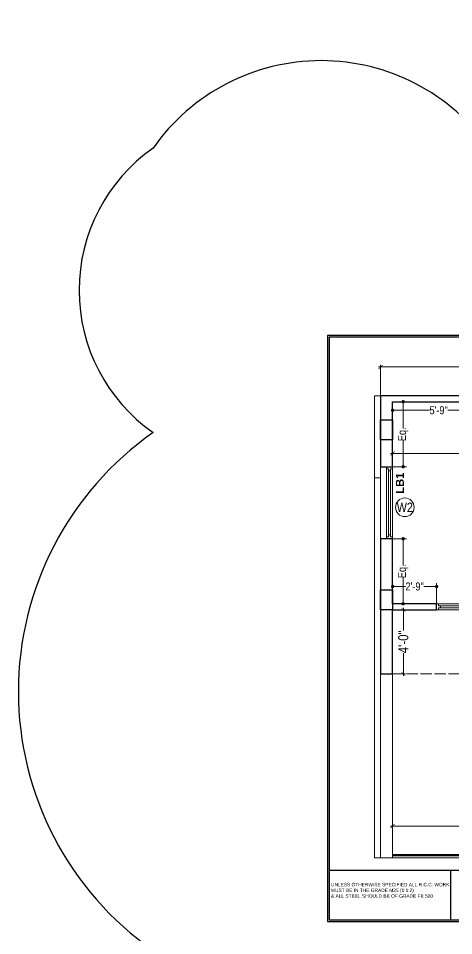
# Model space of a CAD drawing. Header units: millimetres. Extents: x 56222 to 163527, y -177397 to -121287.
# Drawn here: x 160847 to 161173, y -177028 to -176341 of the extents above; entities that cross this region are included whole.
import ezdxf

# ---------------------------------------------------------------- set-up
doc = ezdxf.new("R2010")
doc.units = ezdxf.units.MM
doc.header["$MEASUREMENT"] = 0
doc.header["$PDMODE"] = 35
doc.linetypes.add('ACAD_ISO02W100', pattern=[15, 12, -3])
doc.layers.get('Defpoints').update_dxf_attribs({"color": 220})
for name, color, linetype, lineweight in [('COLUMN', 1, 'Continuous', 30), ('COLUMN no', 7, 'Continuous', 20), ('ELEVATION', 250, 'Continuous', 9), ('FIRST FLOOR ( DIM )', 250, 'Continuous', 9), ('FIRST FLOOR_( D - W & RAILING )', 251, 'Continuous', 9), ('GROUND FLOOR  ( DIM )', 7, 'Continuous', 9), ('REINFORCEMENT', 6, 'Continuous', 25), ('SECOND FLOOR', 7, 'Continuous', 9), ('SECOND FLOOR  ( PLINE )', 251, 'Continuous', 30), ('SECOND FLOOR ( DIM )', 7, 'Continuous', 9), ('SECOND FLOOR ( DW_RAIL )', 7, 'Continuous', 9)]:
    doc.layers.add(name, color=color, linetype=linetype, lineweight=lineweight)
doc.styles.add('arial', font='GOTHIC.TTF')
doc.styles.add('Cn BT~6', font='swissc.ttf', dxfattribs={"height": 6})
doc.styles.add('Cn_BT_7', font='swissc.ttf', dxfattribs={"height": 7})
doc.styles.add('Cn_BT_7½', font='swissc.ttf', dxfattribs={"height": 7.5})
doc.styles.add('style2', font='arial.ttf', dxfattribs={"height": 6})
doc.dimstyles.new('Cn BT~6', dxfattribs={"dimtxt": 0.18, "dimasz": 2.5, "dimexe": 2.5, "dimexo": 0, "dimgap": 0.09, "dimtad": 0, "dimdec": 3, "dimzin": 3, "dimdsep": 46, "dimlunit": 4, "dimtxsty": 'Cn BT~6', "dimblk": 'DOT', "dimcen": 0.09, "dimdle": 2, "dimclrd": 250, "dimclre": 250, "dimclrt": 5, "dimadec": 0, "dimazin": 0, "dimtfac": 0.75, "dimtdec": 3, "dimtofl": 0, "dimtmove": 0, "dimatfit": 3, "dimfxl": 1, "dimtolj": 1, "dimtzin": 0, "dimlwd": 15, "dimlwe": 15, "dimarcsym": 0})
doc.dimstyles.new('Cn_BT_7½', dxfattribs={"dimtxt": 9, "dimasz": 3, "dimexe": 1.5, "dimexo": 0, "dimgap": 0.09, "dimtad": 0, "dimdec": 3, "dimzin": 3, "dimdsep": 46, "dimlunit": 4, "dimtxsty": 'Cn_BT_7½', "dimblk": 'ARCHTICK', "dimcen": 0.09, "dimdle": 1.5, "dimclrd": 251, "dimclre": 251, "dimclrt": 14, "dimadec": 0, "dimazin": 0, "dimtfac": 0.75, "dimtdec": 3, "dimtofl": 0, "dimtmove": 0, "dimatfit": 3, "dimfxl": 0, "dimtolj": 1, "dimtzin": 0, "dimlwd": 15, "dimlwe": 15, "dimarcsym": 0})

# ---------------------------------------------------------------- blocks, each defined once
blk = doc.blocks.new('_ArchTick')
at = {"color": 0, "linetype": 'ByBlock', "const_width": 0.15}
blk.add_lwpolyline([(-0.5, -0.5), (0.5, 0.5)], dxfattribs=at)
blk = doc.blocks.new('*D425')
at = {"layer": 'Defpoints', "color": 0, "transparency": 16777216}
for p in [(161127.62, -176656.68), (161337.62, -176656.68), (161127.62, -176666.88)]:
    blk.add_point(p, dxfattribs=at)
at = {"layer": 'SECOND FLOOR ( DIM )', "color": 251, "lineweight": 15, "transparency": 16777216}
for p, q in [((161127.62, -176656.68), (161127.62, -176668.38)), ((161337.62, -176656.68), (161337.62, -176668.38)), ((161126.12, -176666.88), (161221.76, -176666.88)), ((161339.12, -176666.88), (161243.48, -176666.88))]:
    blk.add_line(p, q, dxfattribs=at)
at = {"layer": 'SECOND FLOOR ( DIM )', "color": 251, "lineweight": 15, "transparency": 16777216, "xscale": 3, "yscale": 3, "zscale": 3, "rotation": 180}
blk.add_blockref('_ArchTick', (161127.62, -176666.88), dxfattribs=at)
at = {"layer": 'SECOND FLOOR ( DIM )', "color": 251, "lineweight": 15, "transparency": 16777216, "xscale": 3, "yscale": 3, "zscale": 3}
blk.add_blockref('_ArchTick', (161337.62, -176666.88), dxfattribs=at)
at = {"layer": 'SECOND FLOOR ( DIM )', "color": 14, "transparency": 16777216, "insert": (161232.62, -176666.88), "char_height": 7.5, "attachment_point": 5, "style": 'Cn_BT_7½'}
blk.add_mtext('\\A1;17\'-6"', dxfattribs=at)
blk = doc.blocks.new('*D426')
at = {"layer": 'Defpoints', "color": 0, "transparency": 16777216}
for p in [(161118.62, -176602.12), (161118.62, -176623.68), (161523.62, -176623.68)]:
    blk.add_point(p, dxfattribs=at)
at = {"layer": 'SECOND FLOOR ( DIM )', "color": 251, "lineweight": 15, "transparency": 16777216}
for p, q in [((161117.12, -176602.12), (161305.58, -176602.12)), ((161118.62, -176623.68), (161118.62, -176600.62)), ((161525.12, -176602.12), (161327.65, -176602.12)), ((161523.62, -176623.68), (161523.62, -176600.62))]:
    blk.add_line(p, q, dxfattribs=at)
at = {"layer": 'SECOND FLOOR ( DIM )', "color": 251, "lineweight": 15, "transparency": 16777216, "xscale": 3, "yscale": 3, "zscale": 3, "rotation": 180}
blk.add_blockref('_ArchTick', (161118.62, -176602.12), dxfattribs=at)
at = {"layer": 'SECOND FLOOR ( DIM )', "color": 251, "lineweight": 15, "transparency": 16777216, "xscale": 3, "yscale": 3, "zscale": 3}
blk.add_blockref('_ArchTick', (161523.62, -176602.12), dxfattribs=at)
at = {"layer": 'SECOND FLOOR ( DIM )', "color": 14, "transparency": 16777216, "insert": (161316.62, -176602.12), "char_height": 7.5, "attachment_point": 5, "style": 'Cn_BT_7½'}
blk.add_mtext('\\A1;33\'-9"', dxfattribs=at)
blk = doc.blocks.new('*D411')
at = {"layer": 'Defpoints', "color": 0, "transparency": 16777216}
for p in [(161273.12, -176934.18), (161273.12, -176946.35), (161127.62, -176970.18)]:
    blk.add_point(p, dxfattribs=at)
at = {"layer": 'SECOND FLOOR ( DIM )', "color": 251, "lineweight": 15, "transparency": 16777216}
for p, q in [((161273.12, -176934.18), (161273.12, -176947.85)), ((161127.62, -176970.18), (161127.62, -176944.85)), ((161126.12, -176946.35), (161187.84, -176946.35)), ((161274.62, -176946.35), (161212.9, -176946.35))]:
    blk.add_line(p, q, dxfattribs=at)
at = {"layer": 'SECOND FLOOR ( DIM )', "color": 251, "lineweight": 15, "transparency": 16777216, "xscale": 3, "yscale": 3, "zscale": 3, "rotation": 180}
blk.add_blockref('_ArchTick', (161127.62, -176946.35), dxfattribs=at)
at = {"layer": 'SECOND FLOOR ( DIM )', "color": 251, "lineweight": 15, "transparency": 16777216, "xscale": 3, "yscale": 3, "zscale": 3}
blk.add_blockref('_ArchTick', (161273.12, -176946.35), dxfattribs=at)
at = {"layer": 'SECOND FLOOR ( DIM )', "color": 14, "transparency": 16777216, "insert": (161200.37, -176946.35), "char_height": 7.5, "attachment_point": 5, "style": 'Cn_BT_7½'}
blk.add_mtext('\\A1;12\'-1{\\H0.75x;\\S1/2;}"', dxfattribs=at)
blk = doc.blocks.new('*D416')
at = {"layer": 'Defpoints', "color": 0, "transparency": 16777216}
for p in [(161127.62, -176784.18), (161127.62, -176832.18), (161135.66, -176832.18)]:
    blk.add_point(p, dxfattribs=at)
at = {"layer": 'SECOND FLOOR ( DIM )', "color": 251, "lineweight": 15, "transparency": 16777216}
for p, q in [((161127.62, -176784.18), (161137.16, -176784.18)), ((161135.66, -176782.68), (161135.66, -176799.58)), ((161135.66, -176833.68), (161135.66, -176816.78)), ((161127.62, -176832.18), (161137.16, -176832.18))]:
    blk.add_line(p, q, dxfattribs=at)
at = {"layer": 'SECOND FLOOR ( DIM )', "color": 251, "lineweight": 15, "transparency": 16777216, "xscale": 3, "yscale": 3, "zscale": 3}
for p, rotation in [((161135.66, -176784.18), 90), ((161135.66, -176832.18), 270)]:
    blk.add_blockref('_ArchTick', p, dxfattribs=dict(at, rotation=rotation))
at = {"layer": 'SECOND FLOOR ( DIM )', "color": 14, "transparency": 16777216, "insert": (161135.66, -176808.18), "char_height": 7.5, "attachment_point": 5, "rotation": 90, "style": 'Cn_BT_7½'}
blk.add_mtext('\\A1;4\'-0"', dxfattribs=at)
blk = doc.blocks.new('_Dot')
at = {"color": 0, "linetype": 'ByBlock', "lineweight": -2}
blk.add_line((-0.5, 0), (-1, 0), dxfattribs=at)
at = {"color": 0, "linetype": 'ByBlock', "const_width": 0.5}
blk.add_lwpolyline([(-0.25, 0, 1), (0.25, 0, 1)], format="xyb", close=True, dxfattribs=at)
blk = doc.blocks.new('*D420')
at = {"layer": 'Defpoints', "color": 0, "transparency": 16777216}
for p in [(161160.62, -176766.7), (161127.62, -176779.68), (161160.62, -176779.68)]:
    blk.add_point(p, dxfattribs=at)
at = {"layer": 'ELEVATION', "color": 250, "lineweight": 15, "transparency": 16777216}
for p, q in [((161127.62, -176779.68), (161127.62, -176764.2)), ((161130.12, -176766.7), (161137.29, -176766.7)), ((161158.12, -176766.7), (161150.95, -176766.7)), ((161160.62, -176779.68), (161160.62, -176764.2))]:
    blk.add_line(p, q, dxfattribs=at)
at = {"layer": 'ELEVATION', "color": 250, "lineweight": 15, "transparency": 16777216, "xscale": 2.5, "yscale": 2.5, "zscale": 2.5, "rotation": 180}
blk.add_blockref('_Dot', (161127.62, -176766.7), dxfattribs=at)
at = {"layer": 'ELEVATION', "color": 250, "lineweight": 15, "transparency": 16777216, "xscale": 2.5, "yscale": 2.5, "zscale": 2.5}
blk.add_blockref('_Dot', (161160.62, -176766.7), dxfattribs=at)
at = {"layer": 'ELEVATION', "color": 5, "transparency": 16777216, "insert": (161144.12, -176766.7), "char_height": 6, "attachment_point": 5, "style": 'Cn BT~6'}
blk.add_mtext('\\A1;2\'-9"', dxfattribs=at)
blk = doc.blocks.new('*D405')
at = {"layer": 'Defpoints', "color": 0, "transparency": 16777216}
for p in [(161127.62, -176628.18), (161127.62, -176676.93), (161135.51, -176676.93)]:
    blk.add_point(p, dxfattribs=at)
at = {"layer": 'FIRST FLOOR ( DIM )', "color": 250, "lineweight": 15, "transparency": 16777216}
for p, q in [((161127.62, -176628.18), (161138.01, -176628.18)), ((161135.51, -176630.68), (161135.51, -176648.2)), ((161135.51, -176674.43), (161135.51, -176656.91)), ((161127.62, -176676.93), (161138.01, -176676.93))]:
    blk.add_line(p, q, dxfattribs=at)
at = {"layer": 'FIRST FLOOR ( DIM )', "color": 250, "lineweight": 15, "transparency": 16777216, "xscale": 2.5, "yscale": 2.5, "zscale": 2.5}
for p, rotation in [((161135.51, -176628.18), 90), ((161135.51, -176676.93), 270)]:
    blk.add_blockref('_Dot', p, dxfattribs=dict(at, rotation=rotation))
at = {"layer": 'FIRST FLOOR ( DIM )', "color": 5, "transparency": 16777216, "insert": (161135.51, -176652.56), "char_height": 6, "attachment_point": 5, "rotation": 90, "style": 'Cn BT~6'}
blk.add_mtext('\\A1;Eq.', dxfattribs=at)
blk = doc.blocks.new('*D406')
at = {"layer": 'Defpoints', "color": 0, "transparency": 16777216}
for p in [(161127.62, -176730.93), (161127.62, -176779.68), (161135.51, -176779.68)]:
    blk.add_point(p, dxfattribs=at)
at = {"layer": 'FIRST FLOOR ( DIM )', "color": 250, "lineweight": 15, "transparency": 16777216}
for p, q in [((161127.62, -176730.93), (161138.01, -176730.93)), ((161135.51, -176733.43), (161135.51, -176750.95)), ((161135.51, -176777.18), (161135.51, -176759.66)), ((161127.62, -176779.68), (161138.01, -176779.68))]:
    blk.add_line(p, q, dxfattribs=at)
at = {"layer": 'FIRST FLOOR ( DIM )', "color": 250, "lineweight": 15, "transparency": 16777216, "xscale": 2.5, "yscale": 2.5, "zscale": 2.5}
for p, rotation in [((161135.51, -176730.93), 90), ((161135.51, -176779.68), 270)]:
    blk.add_blockref('_Dot', p, dxfattribs=dict(at, rotation=rotation))
at = {"layer": 'FIRST FLOOR ( DIM )', "color": 5, "transparency": 16777216, "insert": (161135.51, -176755.31), "char_height": 6, "attachment_point": 5, "rotation": 90, "style": 'Cn BT~6'}
blk.add_mtext('\\A1;Eq.', dxfattribs=at)
blk = doc.blocks.new('*D407')
at = {"layer": 'Defpoints', "color": 0, "transparency": 16777216}
for p in [(161127.62, -176628.18), (161196.62, -176628.18), (161196.62, -176634.6)]:
    blk.add_point(p, dxfattribs=at)
at = {"layer": 'FIRST FLOOR ( DIM )', "color": 250, "lineweight": 15, "transparency": 16777216}
for p, q in [((161127.62, -176628.18), (161127.62, -176637.1)), ((161196.62, -176628.18), (161196.62, -176637.1)), ((161130.12, -176634.6), (161155.27, -176634.6)), ((161194.12, -176634.6), (161168.97, -176634.6))]:
    blk.add_line(p, q, dxfattribs=at)
at = {"layer": 'FIRST FLOOR ( DIM )', "color": 250, "lineweight": 15, "transparency": 16777216, "xscale": 2.5, "yscale": 2.5, "zscale": 2.5, "rotation": 180}
blk.add_blockref('_Dot', (161127.62, -176634.6), dxfattribs=at)
at = {"layer": 'FIRST FLOOR ( DIM )', "color": 250, "lineweight": 15, "transparency": 16777216, "xscale": 2.5, "yscale": 2.5, "zscale": 2.5}
blk.add_blockref('_Dot', (161196.62, -176634.6), dxfattribs=at)
at = {"layer": 'FIRST FLOOR ( DIM )', "color": 5, "transparency": 16777216, "insert": (161162.12, -176634.6), "char_height": 6, "attachment_point": 5, "style": 'Cn BT~6'}
blk.add_mtext('\\A1;5\'-9"', dxfattribs=at)

msp = doc.modelspace()

# ---------------------------------------------------------------- linework, layer by layer
for p, q in [((161080.02712, -176979.50717), (161698.023, -176979.50717)), ((161170.97856, -176979.50717), (161170.97856, -177016.68872))]:
    msp.add_line(p, q)
for points in [[(161078.78531, -177017.93053), (161699.26481, -177017.93053), (161699.26481, -176578.48013), (161078.78531, -176578.48013)], [(161080.02712, -177016.68872), (161698.023, -177016.68872), (161698.023, -176579.72193), (161080.02712, -176579.72193)]]:
    msp.add_lwpolyline(points, close=True)
at = {"layer": 'COLUMN'}
for points in [[(161118.61835, -176641.68066), (161127.61835, -176641.68066), (161127.61835, -176656.68066), (161118.61835, -176656.68066)], [(161118.61835, -176769.18066), (161127.61835, -176769.18066), (161127.61835, -176784.18066), (161118.61835, -176784.18066)]]:
    msp.add_lwpolyline(points, close=True, dxfattribs=at)
at = {"layer": 'FIRST FLOOR ( DIM )', "color": 1}
msp.add_lwpolyline([(161118.61835, -176623.68066), (161114.11835, -176623.68066), (161114.11835, -176970.18066), (161282.11835, -176970.18066), (161282.11835, -176934.18066)], dxfattribs=at)
at = {"layer": 'FIRST FLOOR ( DIM )', "color": 5}
msp.add_circle((161136.77588, -176707.32722), 7, dxfattribs=at)
at = {"layer": 'FIRST FLOOR_( D - W & RAILING )', "color": 32}
msp.add_lwpolyline([(161127.61835, -176968.68066), (161127.61835, -176967.68066), (161279.61835, -176967.68066), (161279.61835, -176934.18066), (161280.61835, -176934.18066), (161280.61835, -176968.68066), (161127.61835, -176968.68066), (161127.61835, -176967.98066), (161279.91835, -176967.98066), (161279.91835, -176934.18066), (161280.61835, -176934.18066), (161280.61835, -176968.68066)], close=True, dxfattribs=at)
at = {"layer": 'GROUND FLOOR  ( DIM )'}
msp.add_lwpolyline([(161114.11835, -176623.68066), (161118.61835, -176623.68066), (161118.61835, -176685.18066), (161114.11835, -176685.18066)], close=True, dxfattribs=at)
at = {"layer": 'REINFORCEMENT'}
msp.add_lwpolyline([(160948.08775, -176438.01491, 0.52056705), (160948.08775, -176651.31488, 0.52056705), (160948.08775, -177039.55305, 0.52056705), (161018.10254, -177303.28867, 0.52056705), (161332.81552, -177303.28867, 0.52056705), (161666.86502, -177303.28867, 0.52056705), (161911.95306, -177303.28867, 0.52056705), (162249.50609, -177303.28867, 0.52056705), (162534.79922, -177303.28867, 0.52056705), (162895.93085, -177303.28867, 0.52056705), (163189.05503, -177303.28867, 0.52056705), (163428.75812, -177174.49297, 0.52056705), (163428.75812, -176795.86814, 0.52056705), (163397.96423, -176438.01491, 0.52056705), (163107.97125, -176438.01491, 0.52056705), (162774.14758, -176438.01491, 0.52056705), (162541.68199, -176438.01491, 0.52056705), (162216.75752, -176438.01491, 0.52056705), (161870.7997, -176438.01491, 0.52056705), (161573.8485, -176438.01491, 0.52056705), (161200.01507, -176438.01491, 0.52056705)], format="xyb", close=True, dxfattribs=at)
at = {"layer": 'SECOND FLOOR'}
for p, q in [((161118.61835, -176623.68066), (161519.11835, -176623.68066)), ((161118.61835, -176623.68066), (161118.61835, -176970.18066)), ((161127.61835, -176779.68066), (161127.61835, -176628.18066)), ((161127.61835, -176628.18066), (161337.61835, -176628.18066)), ((161127.61835, -176676.93066), (161118.61835, -176676.93066)), ((161127.61835, -176730.93066), (161118.61835, -176730.93066)), ((161127.61835, -176779.68066), (161282.11835, -176779.68066)), ((161160.61835, -176784.18066), (161160.61835, -176779.68066)), ((161127.61835, -176784.18066), (161282.11835, -176784.18066)), ((161127.61835, -176970.18066), (161127.61835, -176784.18066)), ((161127.61835, -176832.18066), (161118.61835, -176832.18066)), ((161127.61835, -176970.18066), (161118.61835, -176970.18066)), ((161519.11835, -176970.18066), (161118.61835, -176970.18066))]:
    msp.add_line(p, q, dxfattribs=at)
at = {"layer": 'SECOND FLOOR', "color": 1, "linetype": 'ACAD_ISO02W100', "ltscale": 0.7}
msp.add_lwpolyline([(161127.61835, -176832.18066), (161273.11835, -176832.18066)], dxfattribs=at)
at = {"layer": 'SECOND FLOOR  ( PLINE )'}
for points in [[(161127.61835, -176628.18066), (161196.61835, -176628.18066), (161196.61835, -176623.68066), (161118.61835, -176623.68066), (161118.61835, -176676.93066), (161127.61835, -176676.93066)], [(161160.61835, -176779.68066), (161127.61835, -176779.68066), (161127.61835, -176730.93066), (161123.11835, -176730.93066), (161118.61835, -176730.93066), (161118.61835, -176832.18066), (161127.61835, -176832.18066), (161127.61835, -176784.18066), (161160.61835, -176784.18066)]]:
    msp.add_lwpolyline(points, close=True, dxfattribs=at)
at = {"layer": 'SECOND FLOOR ( DW_RAIL )'}
for points in [[(161127.61835, -176730.93066), (161127.61835, -176729.43066), (161126.11835, -176729.43066), (161126.11835, -176727.93066), (161124.61835, -176727.93066), (161124.61835, -176679.93066), (161126.11835, -176679.93066), (161126.11835, -176678.43066), (161127.61835, -176678.43066), (161127.61835, -176676.93066), (161123.11835, -176676.93066), (161123.11835, -176678.43066), (161124.61835, -176678.43066), (161124.61835, -176679.93066), (161126.11835, -176679.93066), (161126.11835, -176727.93066), (161124.61835, -176727.93066), (161124.61835, -176729.43066), (161123.11835, -176729.43066), (161123.11835, -176730.93066), (161127.61835, -176730.93066), (161127.61835, -176676.93066), (161123.11835, -176676.93066), (161123.11835, -176730.93066)], [(161244.61835, -176779.68066), (161243.11835, -176779.68066), (161243.11835, -176781.18066), (161241.61835, -176781.18066), (161241.61835, -176782.68066), (161163.61835, -176782.68066), (161163.61835, -176781.18066), (161162.11835, -176781.18066), (161162.11835, -176779.68066), (161160.61835, -176779.68066), (161160.61835, -176784.18066), (161162.11835, -176784.18066), (161162.11835, -176782.68066), (161163.61835, -176782.68066), (161163.61835, -176781.18066), (161241.61835, -176781.18066), (161241.61835, -176782.68066), (161243.11835, -176782.68066), (161243.11835, -176784.18066), (161244.61835, -176784.18066), (161244.61835, -176779.68066), (161160.61835, -176779.68066), (161160.61835, -176784.18066), (161244.61835, -176784.18066)]]:
    msp.add_lwpolyline(points, close=True, dxfattribs=at)

# ---------------------------------------------------------------- texts
at = {"insert": (161081.41669, -176988.89302), "char_height": 2.58171699, "attachment_point": 1, "style": 'style2'}
msp.add_mtext_dynamic_manual_height_columns('\\A1;{\\fArial CE|b0|i0|c0|p34;UNLESS OTHERWISE SPECIFIED ALL R.C.C. WORK MUST BE IN THE GRADE M25 (1:1\\H1.00002x;:2)\\P& ALL STEEL SHOULD BE OF GRADE FE 500.}', width=95.8436214, gutter_width=7.24387, heights=[0], dxfattribs=at)
at = {"layer": 'COLUMN no', "insert": (161133.07323, -176689.22265), "char_height": 6, "width": 103.943965, "attachment_point": 5, "rotation": 90, "style": 'arial'}
msp.add_mtext('{\\fArial|b1|i0|c0|p34;\\C7;LB1}', dxfattribs=at)
at = {"layer": 'FIRST FLOOR ( DIM )', "color": 5, "insert": (161136.77588, -176707.32722), "char_height": 7, "attachment_point": 5, "style": 'Cn_BT_7'}
msp.add_mtext('W2', dxfattribs=at)

# ---------------------------------------------------------------- dimensions: what is measured, and where the dimension line sits
at = {"layer": 'ELEVATION'}
dim = msp.add_linear_dim(base=(161160.61835, -176766.70035), p1=(161127.61835, -176779.68066), p2=(161160.61835, -176779.68066), dimstyle='Cn BT~6', dxfattribs=at)
dim.commit()
dim.dimension.update_dxf_attribs({"geometry": '*D420', "text_midpoint": (161144.11835, -176766.70035)})
at = {"layer": 'FIRST FLOOR ( DIM )', "color": 1}
dim = msp.add_linear_dim(base=(161196.61835, -176634.59644), p1=(161127.61835, -176628.18066), p2=(161196.61835, -176628.18066), dimstyle='Cn BT~6', dxfattribs=at)
dim.commit()
dim.dimension.update_dxf_attribs({"geometry": '*D407', "text_midpoint": (161162.11835, -176634.59644)})
for base, p1, p2, picture, middle in [((161135.50852, -176676.93066), (161127.61835, -176628.18066), (161127.61835, -176676.93066), '*D405', (161135.50852, -176652.55566)), ((161135.50852, -176779.68066), (161127.61835, -176730.93066), (161127.61835, -176779.68066), '*D406', (161135.50852, -176755.30566))]:
    dim = msp.add_linear_dim(base=base, p1=p1, p2=p2, angle=90, text='Eq.', dimstyle='Cn BT~6', dxfattribs=at)
    dim.commit()
    dim.dimension.update_dxf_attribs({"geometry": picture, "text_midpoint": middle})
at = {"layer": 'SECOND FLOOR ( DIM )'}
dim = msp.add_linear_dim(base=(161118.61835, -176602.12083), p1=(161523.61834, -176623.68066), p2=(161118.61835, -176623.68066), dimstyle='Cn_BT_7½', dxfattribs=at)
dim.commit()
dim.dimension.update_dxf_attribs({"geometry": '*D426', "text_midpoint": (161316.61835, -176602.12083), "dimtype": 160})
for base, p1, p2, picture, middle in [((161127.61835, -176666.88146), (161337.61835, -176656.68066), (161127.61835, -176656.68066), '*D425', (161232.61835, -176666.88146)), ((161273.11835, -176946.35312), (161127.61835, -176970.18066), (161273.11835, -176934.18066), '*D411', (161200.36835, -176946.35312))]:
    dim = msp.add_linear_dim(base=base, p1=p1, p2=p2, dimstyle='Cn_BT_7½', dxfattribs=at)
    dim.commit()
    dim.dimension.update_dxf_attribs({"geometry": picture, "text_midpoint": middle})
dim = msp.add_linear_dim(base=(161135.66317, -176832.18066), p1=(161127.61835, -176784.18066), p2=(161127.61835, -176832.18066), angle=90, dimstyle='Cn_BT_7½', dxfattribs=at)
dim.commit()
dim.dimension.update_dxf_attribs({"geometry": '*D416', "text_midpoint": (161135.66317, -176808.18066)})

doc.saveas('drawing.dxf')
